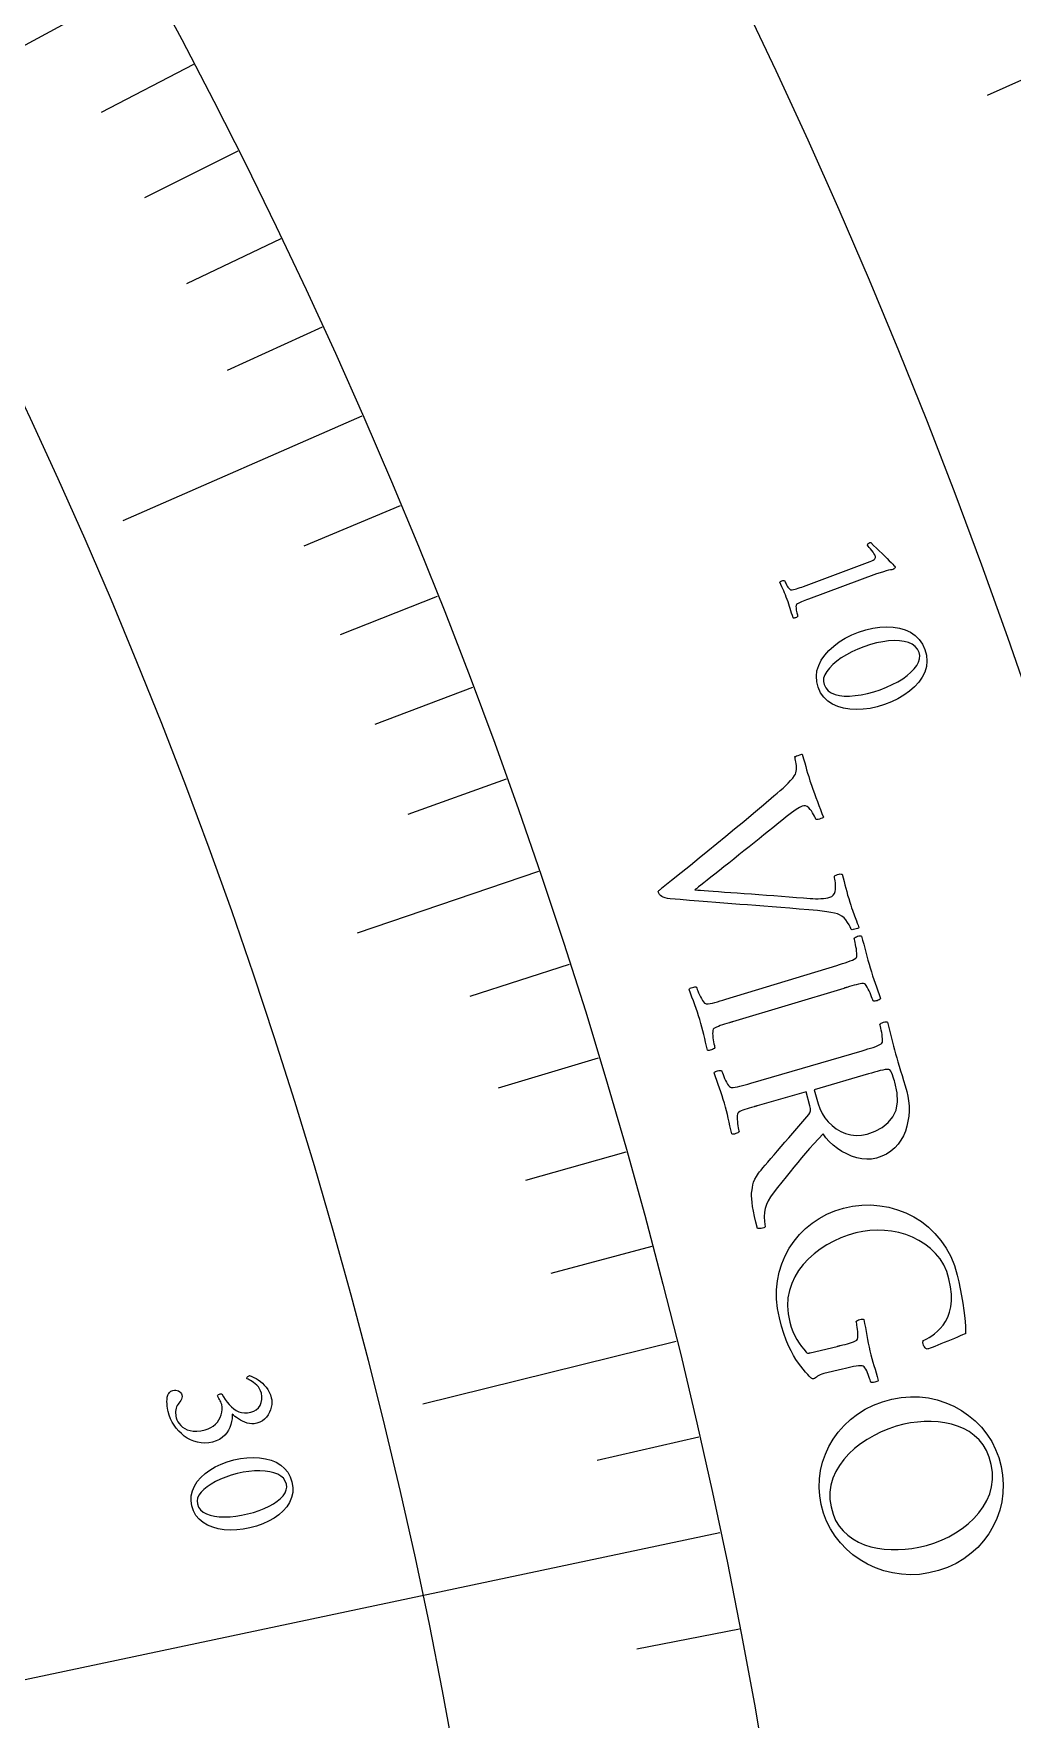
# Model space of a CAD drawing. Header units: millimetres. Extents: x -50 to 50, y -50 to 64.
# Drawn here: x 34.16 to 40.91, y 6.93 to 18.56 of the extents above; entities that cross this region are included whole.
import ezdxf

# ---------------------------------------------------------------- set-up
doc = ezdxf.new("R2010")
doc.units = ezdxf.units.MM
for name, color, linetype in [('ENGRAVE', 7, 'Continuous'), ('ENGRAVE_FINE', 8, 'Continuous'), ('TEXT', 5, 'Continuous')]:
    doc.layers.add(name, color=color, linetype=linetype)

msp = doc.modelspace()

# ---------------------------------------------------------------- linework, layer by layer
at = {"layer": 'ENGRAVE'}
for points in [[(34.9457, 18.9437), (33.7852, 18.3146)], [(36.4214, 15.923), (34.7722, 15.202)], [(37.6394, 12.7804), (36.3895, 12.356)], [(38.5889, 9.5373), (36.8415, 9.1055)], [(38.8914, 8.217), (33.021, 6.9767)]]:
    msp.add_lwpolyline(points, dxfattribs=at)
for radius in [49, 49, 47.6875, 45.25, 45.25, 43.325, 39.75, 39.75, 37.65]:
    msp.add_circle((0, 0), radius, dxfattribs=at)
at = {"layer": 'ENGRAVE_FINE'}
for points in [[(41.3379, 18.4048), (40.735, 18.1364)], [(35.2609, 18.3503), (34.6222, 18.0179)], [(35.5662, 17.7514), (34.9219, 17.4298)], [(35.8614, 17.1471), (35.2118, 16.8365)], [(36.1465, 16.5376), (35.4918, 16.238)], [(36.686, 15.3036), (36.0215, 15.0264)], [(36.9402, 14.6794), (36.2711, 14.4135)], [(37.1839, 14.0507), (36.5103, 13.7962)], [(37.4169, 13.4177), (36.7392, 13.1747)], [(37.8511, 12.1391), (37.1655, 11.9193)], [(38.0519, 11.494), (37.3627, 11.2858)], [(38.2419, 10.8452), (37.5492, 10.6488)], [(38.4209, 10.1929), (37.725, 10.0083)], [(38.7457, 8.8786), (38.0439, 8.7178)], [(39.0259, 7.5526), (38.319, 7.4158)]]:
    msp.add_lwpolyline(points, dxfattribs=at)
at = {"layer": 'TEXT'}
for points in [[(39.4685, 14.7491), (39.9281, 14.9209), (39.9392, 14.9254), (39.9482, 14.9299), (39.9551, 14.9344), (39.9598, 14.9388), (39.9627, 14.9434), (39.9641, 14.9486), (39.964, 14.9543), (39.9623, 14.9605), (39.959, 14.9676), (39.954, 14.9761), (39.9472, 14.9859), (39.9386, 14.9971), (39.9297, 15.0083), (39.9217, 15.0179), (39.9147, 15.0261), (39.9086, 15.0328), (39.9112, 15.039), (39.9146, 15.0441), (39.9191, 15.048), (39.9244, 15.0508), (39.9245, 15.0508), (39.9247, 15.0509), (39.9251, 15.051), (39.9256, 15.0512), (39.9277, 15.0519), (39.9296, 15.0521), (39.9311, 15.0518), (39.9323, 15.0511), (39.9516, 15.0316), (39.9708, 15.0124), (39.9901, 14.9935), (40.0094, 14.9747), (40.0278, 14.9569), (40.0445, 14.9406), (40.0596, 14.9258), (40.073, 14.9126), (40.084, 14.9016), (40.0919, 14.8936), (40.0968, 14.8886), (40.0986, 14.8865), (40.0994, 14.8842), (40.1, 14.8813), (40.0995, 14.8785), (40.098, 14.8759), (40.0955, 14.8733), (40.0926, 14.871), (40.0899, 14.8689), (40.0874, 14.8671), (40.0852, 14.8655), (40.0833, 14.8651), (40.0776, 14.864), (40.0681, 14.8622), (40.0549, 14.8596), (40.0384, 14.8558), (40.0191, 14.8503), (39.997, 14.8432), (39.9722, 14.8343), (39.5018, 14.6597), (39.4893, 14.655), (39.4772, 14.6504), (39.4655, 14.6459), (39.4543, 14.6414), (39.444, 14.637), (39.4348, 14.6324), (39.4269, 14.6277), (39.4202, 14.6228), (39.418, 14.6198), (39.4167, 14.6152), (39.416, 14.6092), (39.4161, 14.6015), (39.4168, 14.5931), (39.4179, 14.5846), (39.4195, 14.576), (39.4215, 14.5673), (39.4236, 14.5592), (39.4255, 14.5524), (39.4271, 14.547), (39.4285, 14.5429), (39.4263, 14.5403), (39.4231, 14.5377), (39.4189, 14.5352), (39.4137, 14.5328), (39.4083, 14.5308), (39.4036, 14.5299), (39.3994, 14.5299), (39.3959, 14.5308), (39.3908, 14.5483), (39.3858, 14.5649), (39.381, 14.5809), (39.3764, 14.596), (39.3717, 14.6111), (39.3666, 14.6266), (39.361, 14.6427), (39.3549, 14.6592), (39.3489, 14.675), (39.343, 14.69), (39.337, 14.7042), (39.3312, 14.7176), (39.3251, 14.7311), (39.3186, 14.7455), (39.3116, 14.7609), (39.3041, 14.7773), (39.3061, 14.7804), (39.3093, 14.7831), (39.3135, 14.7855), (39.3189, 14.7875), (39.3244, 14.7891), (39.3292, 14.7899), (39.3333, 14.7901), (39.3367, 14.7896), (39.3383, 14.7855), (39.3406, 14.7803), (39.3436, 14.774), (39.3473, 14.7665), (39.3515, 14.7586), (39.3559, 14.7511), (39.3606, 14.7439), (39.3656, 14.7371), (39.3705, 14.7313), (39.3749, 14.7274), (39.3788, 14.7252), (39.3822, 14.7248), (39.3905, 14.7255), (39.3996, 14.727), (39.4096, 14.7293), (39.4204, 14.7325), (39.4319, 14.7362), (39.4437, 14.7402), (39.4559, 14.7445), (39.4685, 14.7491)], [(40.3052, 14.3138), (40.316, 14.2734), (40.3194, 14.2339), (40.3152, 14.1954), (40.3037, 14.1579), (40.2857, 14.1219), (40.2623, 14.0879), (40.2335, 14.0558), (40.1993, 14.0257), (40.1608, 13.9981), (40.119, 13.9734), (40.0741, 13.9516), (40.0258, 13.9328), (39.9763, 13.9176), (39.9275, 13.9068), (39.8794, 13.9004), (39.8321, 13.8982), (39.7865, 13.9006), (39.7439, 13.9076), (39.7043, 13.9194), (39.6676, 13.9358), (39.635, 13.9571), (39.6078, 13.9837), (39.5858, 14.0154), (39.5691, 14.0524), (39.5591, 14.0906), (39.5563, 14.1285), (39.5608, 14.166), (39.5726, 14.2032), (39.5906, 14.2394), (39.6139, 14.2738), (39.6424, 14.3064), (39.6761, 14.3373), (39.7142, 14.3658), (39.7555, 14.3912), (39.8001, 14.4137), (39.8481, 14.4332), (39.8974, 14.449), (39.9461, 14.4604), (39.9941, 14.4674), (40.0415, 14.47), (40.0871, 14.4679), (40.1298, 14.4609), (40.1695, 14.4489), (40.2063, 14.432), (40.239, 14.4101), (40.2664, 14.3831), (40.2885, 14.351), (40.3052, 14.3138)], [(40.2652, 14.2929), (40.2541, 14.3154), (40.2382, 14.3342), (40.2173, 14.3493), (40.1916, 14.3607), (40.162, 14.3686), (40.1293, 14.3732), (40.0936, 14.3744), (40.0549, 14.3723), (40.0141, 14.367), (39.9721, 14.3585), (39.9289, 14.347), (39.8845, 14.3324), (39.8414, 14.3156), (39.801, 14.2971), (39.7633, 14.2769), (39.7282, 14.2551), (39.6966, 14.2323), (39.6693, 14.2091), (39.6463, 14.1856), (39.6277, 14.1618), (39.6142, 14.1382), (39.6067, 14.1154), (39.6051, 14.0933), (39.6096, 14.072), (39.6211, 14.0485), (39.6376, 14.0291), (39.659, 14.014), (39.6854, 14.003), (39.7157, 13.9959), (39.7491, 13.9922), (39.7856, 13.9919), (39.8251, 13.9951), (39.8666, 14.0013), (39.909, 14.0102), (39.9522, 14.0218), (39.9963, 14.0361), (40.0399, 14.0526), (40.0804, 14.0707), (40.1178, 14.0903), (40.1522, 14.1113), (40.1829, 14.1334), (40.2092, 14.156), (40.2313, 14.179), (40.2491, 14.2026), (40.2618, 14.2261), (40.2687, 14.249), (40.2699, 14.2713), (40.2652, 14.2929)], [(39.5225, 13.3778), (39.5326, 13.3484), (39.5429, 13.3195), (39.5534, 13.2913), (39.564, 13.2635), (39.5746, 13.2362), (39.585, 13.2091), (39.5952, 13.1821), (39.6052, 13.1553), (39.6012, 13.1523), (39.5954, 13.1492), (39.5876, 13.1462), (39.5779, 13.1432), (39.5684, 13.1408), (39.561, 13.1399), (39.5559, 13.1403), (39.553, 13.1421), (39.551, 13.1469), (39.5477, 13.154), (39.5431, 13.1634), (39.537, 13.175), (39.5298, 13.1873), (39.5219, 13.1991), (39.5131, 13.2101), (39.5035, 13.2206), (39.4932, 13.2288), (39.4822, 13.2335), (39.4705, 13.2347), (39.4582, 13.2322), (39.4404, 13.2239), (39.4164, 13.2089), (39.386, 13.1871), (39.3492, 13.1586), (39.3302, 13.1433), (39.3083, 13.1257), (39.2836, 13.1057), (39.2559, 13.0834), (39.2261, 13.0593), (39.1947, 13.0341), (39.1618, 13.0077), (39.1274, 12.9803), (39.0922, 12.9522), (39.057, 12.9241), (39.0219, 12.8959), (38.9868, 12.8676), (38.9523, 12.8399), (38.9193, 12.8134), (38.8875, 12.7881), (38.8572, 12.7641), (38.8288, 12.7418), (38.8032, 12.7216), (38.7802, 12.7036), (38.76, 12.6878), (38.7433, 12.6747), (38.7309, 12.6649), (38.7228, 12.6585), (38.7191, 12.6553), (38.7263, 12.6545), (38.7392, 12.6533), (38.758, 12.6517), (38.7825, 12.6498), (38.8118, 12.6476), (38.8448, 12.6451), (38.8816, 12.6425), (38.922, 12.6397), (38.9655, 12.6367), (39.0111, 12.6334), (39.0589, 12.63), (39.109, 12.6263), (39.1603, 12.6225), (39.212, 12.6186), (39.2641, 12.6147), (39.3166, 12.6108), (39.3685, 12.6068), (39.4188, 12.603), (39.4676, 12.5992), (39.5149, 12.5956), (39.5327, 12.5943), (39.5507, 12.5937), (39.5691, 12.5937), (39.5878, 12.5942), (39.6058, 12.5955), (39.6221, 12.5974), (39.6366, 12.6001), (39.6493, 12.6035), (39.6625, 12.6095), (39.6729, 12.618), (39.6805, 12.629), (39.6852, 12.6427), (39.6879, 12.6576), (39.6892, 12.6727), (39.6893, 12.6879), (39.6881, 12.7032), (39.6862, 12.7173), (39.6843, 12.729), (39.6825, 12.7382), (39.6807, 12.745), (39.6826, 12.7492), (39.6869, 12.7532), (39.6937, 12.7569), (39.703, 12.7604), (39.7128, 12.763), (39.7211, 12.7642), (39.7281, 12.7639), (39.7337, 12.762), (39.7407, 12.7369), (39.7473, 12.7124), (39.7536, 12.6885), (39.7596, 12.6653), (39.7656, 12.6422), (39.7722, 12.6184), (39.7794, 12.5941), (39.7871, 12.5692), (39.7936, 12.5488), (39.7995, 12.5307), (39.8048, 12.5148), (39.8095, 12.5012), (39.8139, 12.4888), (39.8185, 12.4765), (39.8231, 12.4644), (39.8278, 12.4525), (39.8327, 12.4399), (39.8381, 12.4259), (39.8439, 12.4105), (39.8501, 12.3937), (39.846, 12.3908), (39.8398, 12.388), (39.8316, 12.3853), (39.8214, 12.3827), (39.8114, 12.3808), (39.8041, 12.3799), (39.7995, 12.3802), (39.7976, 12.3815), (39.7947, 12.3887), (39.7896, 12.3993), (39.7821, 12.413), (39.7724, 12.4301), (39.7607, 12.4474), (39.7474, 12.4619), (39.7323, 12.4738), (39.7156, 12.483), (39.7013, 12.4884), (39.6818, 12.4936), (39.6573, 12.4987), (39.6277, 12.5035), (39.5959, 12.5078), (39.565, 12.5115), (39.5349, 12.5146), (39.5056, 12.517), (39.4378, 12.5225), (39.3729, 12.5276), (39.3108, 12.5325), (39.2515, 12.537), (39.1942, 12.5414), (39.1379, 12.5458), (39.0825, 12.5502), (39.0282, 12.5547), (38.9738, 12.5591), (38.9185, 12.5635), (38.8621, 12.5679), (38.8046, 12.5724), (38.7451, 12.577), (38.6825, 12.582), (38.6166, 12.5874), (38.5476, 12.5932), (38.5292, 12.5954), (38.5134, 12.5988), (38.5003, 12.6035), (38.4898, 12.6094), (38.4814, 12.6162), (38.4745, 12.6236), (38.4692, 12.6317), (38.4655, 12.6404), (38.4653, 12.6433), (38.4668, 12.6464), (38.4698, 12.6497), (38.4743, 12.6534), (38.4793, 12.657), (38.4834, 12.6604), (38.4867, 12.6635), (38.4893, 12.6663), (38.5576, 12.7214), (38.6236, 12.7746), (38.6872, 12.8261), (38.7485, 12.8758), (38.8089, 12.9249), (38.8697, 12.9744), (38.9309, 13.0245), (38.9926, 13.075), (39.056, 13.1274), (39.1224, 13.1828), (39.1918, 13.2412), (39.2642, 13.3027), (39.2865, 13.3215), (39.3074, 13.3398), (39.327, 13.3574), (39.3453, 13.3745), (39.3623, 13.3915), (39.3782, 13.4087), (39.3931, 13.4262), (39.4068, 13.444), (39.4118, 13.4519), (39.4155, 13.4614), (39.4179, 13.4726), (39.419, 13.4854), (39.4191, 13.4988), (39.4185, 13.5119), (39.4174, 13.5246), (39.4155, 13.537), (39.4134, 13.5483), (39.4113, 13.558), (39.4093, 13.5661), (39.4074, 13.5725), (39.4086, 13.5738), (39.413, 13.576), (39.4205, 13.579), (39.4312, 13.5828), (39.4421, 13.5864), (39.4502, 13.5888), (39.4556, 13.59), (39.4582, 13.59), (39.4676, 13.5594), (39.476, 13.5315), (39.4833, 13.5063), (39.4896, 13.4836), (39.496, 13.461), (39.5036, 13.4358), (39.5124, 13.4081), (39.5225, 13.3778)], [(39.9274, 12.116), (39.9358, 12.089), (39.9444, 12.0625), (39.9532, 12.0364), (39.9622, 12.0108), (39.9713, 11.985), (39.9806, 11.9587), (39.9898, 11.9317), (39.9991, 11.9041), (39.9957, 11.8996), (39.9906, 11.8957), (39.9838, 11.8925), (39.9753, 11.8899), (39.9666, 11.8881), (39.959, 11.8873), (39.9527, 11.8876), (39.9476, 11.8888), (39.9454, 11.8955), (39.9421, 11.9045), (39.9379, 11.9158), (39.9325, 11.9292), (39.9265, 11.9436), (39.9204, 11.9573), (39.914, 11.9705), (39.9074, 11.983), (39.9008, 11.9938), (39.8943, 12.0016), (39.888, 12.0063), (39.8818, 12.0081), (39.8712, 12.0076), (39.8594, 12.0061), (39.8463, 12.0037), (39.8321, 12.0002), (39.8169, 11.9961), (39.8011, 11.9916), (39.7846, 11.9869), (39.7675, 11.9818), (39.7647, 11.9809), (39.762, 11.9801), (39.7592, 11.9793), (39.7564, 11.9785), (39.7537, 11.9776), (39.7509, 11.9768), (39.7482, 11.976), (39.7454, 11.9751), (38.9791, 11.7442), (38.9763, 11.7434), (38.9736, 11.7426), (38.9708, 11.7417), (38.968, 11.7409), (38.9653, 11.7401), (38.9625, 11.7393), (38.9598, 11.7384), (38.957, 11.7376), (38.94, 11.7324), (38.9238, 11.7273), (38.9084, 11.7224), (38.8939, 11.7176), (38.8805, 11.7127), (38.8685, 11.7077), (38.858, 11.7025), (38.849, 11.6971), (38.8454, 11.6925), (38.843, 11.6853), (38.8416, 11.6754), (38.8412, 11.6629), (38.8417, 11.6489), (38.8429, 11.6346), (38.8448, 11.62), (38.8475, 11.6051), (38.8503, 11.5913), (38.8528, 11.5798), (38.8549, 11.5708), (38.8567, 11.5641), (38.8531, 11.5604), (38.8479, 11.5568), (38.8411, 11.5533), (38.8328, 11.5501), (38.8243, 11.5476), (38.8169, 11.5466), (38.8105, 11.547), (38.8052, 11.5488), (38.7989, 11.5764), (38.7927, 11.6034), (38.7864, 11.6298), (38.7803, 11.6555), (38.7739, 11.6811), (38.767, 11.7069), (38.7597, 11.733), (38.7519, 11.7593), (38.744, 11.7848), (38.7356, 11.8105), (38.7268, 11.8363), (38.7176, 11.8622), (38.708, 11.8882), (38.6982, 11.9145), (38.6883, 11.9409), (38.6781, 11.9675), (38.6815, 11.9719), (38.6866, 11.9758), (38.6934, 11.9791), (38.7018, 11.9818), (38.7105, 11.9837), (38.718, 11.9846), (38.7243, 11.9845), (38.7295, 11.9834), (38.7317, 11.9768), (38.7349, 11.9681), (38.7392, 11.9572), (38.7446, 11.9442), (38.7507, 11.9303), (38.7572, 11.9169), (38.7643, 11.9041), (38.7717, 11.8917), (38.7791, 11.8812), (38.7858, 11.8738), (38.7917, 11.8696), (38.7969, 11.8685), (38.8097, 11.8689), (38.8239, 11.8706), (38.8394, 11.8735), (38.8563, 11.8777), (38.8742, 11.8828), (38.8928, 11.8881), (38.912, 11.8938), (38.9319, 11.8998), (39.6973, 12.1338), (39.7172, 12.1399), (39.7364, 12.146), (39.7551, 12.152), (39.7732, 12.158), (39.7899, 12.1641), (39.8047, 12.1704), (39.8175, 12.1771), (39.8284, 12.1841), (39.8328, 12.1882), (39.8355, 12.1952), (39.8366, 12.2052), (39.836, 12.2182), (39.8344, 12.2327), (39.8323, 12.2475), (39.8297, 12.2625), (39.8267, 12.2778), (39.8237, 12.2919), (39.821, 12.3037), (39.8187, 12.3129), (39.8168, 12.3198), (39.8204, 12.3236), (39.8255, 12.3273), (39.8322, 12.3309), (39.8404, 12.3343), (39.8489, 12.3368), (39.8564, 12.3379), (39.8628, 12.3375), (39.8681, 12.3357), (39.8758, 12.3074), (39.8833, 12.2793), (39.8905, 12.2514), (39.8976, 12.2237), (39.9046, 12.1963), (39.912, 12.1692), (39.9196, 12.1424), (39.9274, 12.116)], [(40.1805, 11.2626), (40.188, 11.2309), (40.193, 11.1979), (40.1957, 11.1638), (40.1959, 11.1285), (40.1935, 11.093), (40.1884, 11.0581), (40.1807, 11.024), (40.1702, 10.9905), (40.1568, 10.9583), (40.1401, 10.9283), (40.1203, 10.9003), (40.0974, 10.8744), (40.071, 10.8513), (40.041, 10.8319), (40.0075, 10.816), (39.9704, 10.8037), (39.9375, 10.7973), (39.904, 10.7955), (39.8696, 10.7985), (39.8345, 10.8061), (39.7995, 10.8176), (39.7657, 10.8321), (39.7331, 10.8497), (39.7016, 10.8703), (39.6722, 10.8931), (39.6459, 10.9174), (39.6226, 10.9431), (39.6024, 10.9702), (39.5701, 10.9355), (39.5392, 10.9017), (39.5098, 10.8689), (39.4819, 10.837), (39.4548, 10.8054), (39.4279, 10.7734), (39.4012, 10.741), (39.3748, 10.7082), (39.3478, 10.6743), (39.3193, 10.6386), (39.2895, 10.6011), (39.2583, 10.5618), (39.2393, 10.5354), (39.2237, 10.5092), (39.2116, 10.4831), (39.2029, 10.457), (39.1977, 10.4296), (39.196, 10.3992), (39.1977, 10.366), (39.2029, 10.3299), (39.1991, 10.3257), (39.1934, 10.3224), (39.1857, 10.3202), (39.176, 10.3188), (39.1664, 10.3181), (39.1589, 10.3178), (39.1536, 10.3177), (39.1504, 10.318), (39.1394, 10.3613), (39.1302, 10.401), (39.1228, 10.4371), (39.1171, 10.4696), (39.1131, 10.4984), (39.1104, 10.5232), (39.1092, 10.5441), (39.1094, 10.5611), (39.1109, 10.5724), (39.1129, 10.5857), (39.1155, 10.6012), (39.1186, 10.6188), (39.1236, 10.6378), (39.1317, 10.6574), (39.1431, 10.6777), (39.1576, 10.6986), (39.1649, 10.7078), (39.1751, 10.7202), (39.1881, 10.7359), (39.2039, 10.7548), (39.2221, 10.7764), (39.2422, 10.8), (39.2643, 10.8257), (39.2882, 10.8534), (39.3136, 10.8826), (39.3397, 10.9129), (39.3667, 10.9442), (39.3945, 10.9764), (39.4226, 11.009), (39.4505, 11.041), (39.4781, 11.0725), (39.5055, 11.1034), (39.5126, 11.1152), (39.5161, 11.1295), (39.5159, 11.1462), (39.5119, 11.1654), (39.4851, 11.26), (39.1491, 11.1642), (39.1464, 11.1634), (39.1436, 11.1626), (39.1408, 11.1619), (39.1381, 11.1611), (39.1353, 11.1603), (39.1325, 11.1595), (39.1298, 11.1587), (39.127, 11.1579), (39.1099, 11.153), (39.0936, 11.1481), (39.0782, 11.1434), (39.0636, 11.1388), (39.0501, 11.1342), (39.0381, 11.1293), (39.0275, 11.1243), (39.0183, 11.119), (39.0147, 11.1145), (39.0122, 11.1073), (39.0106, 11.0975), (39.0101, 11.0849), (39.0104, 11.0709), (39.0114, 11.0566), (39.0131, 11.042), (39.0155, 11.0271), (39.0181, 11.0132), (39.0204, 11.0017), (39.0224, 10.9926), (39.0241, 10.986), (39.0204, 10.9823), (39.0152, 10.9787), (39.0084, 10.9754), (39, 10.9723), (38.9915, 10.9699), (38.984, 10.969), (38.9776, 10.9695), (38.9724, 10.9714), (38.9665, 10.9991), (38.9607, 11.0261), (38.9548, 11.0526), (38.949, 11.0785), (38.943, 11.1042), (38.9366, 11.1301), (38.9297, 11.1562), (38.9223, 11.1826), (38.9147, 11.2083), (38.9067, 11.2341), (38.8983, 11.26), (38.8894, 11.286), (38.8802, 11.3122), (38.8709, 11.3386), (38.8613, 11.3652), (38.8515, 11.3919), (38.855, 11.3963), (38.8601, 11.4001), (38.8669, 11.4033), (38.8754, 11.4059), (38.8842, 11.4076), (38.8917, 11.4084), (38.898, 11.4082), (38.9031, 11.407), (38.9052, 11.4004), (38.9083, 11.3917), (38.9125, 11.3807), (38.9176, 11.3676), (38.9235, 11.3536), (38.9299, 11.3402), (38.9367, 11.3272), (38.944, 11.3148), (38.9512, 11.3042), (38.9578, 11.2967), (38.9636, 11.2924), (38.9688, 11.2912), (38.9817, 11.2914), (38.9959, 11.2928), (39.0114, 11.2955), (39.0284, 11.2995), (39.0464, 11.3043), (39.065, 11.3094), (39.0843, 11.3148), (39.1042, 11.3205), (39.8725, 11.5449), (39.8925, 11.5508), (39.9118, 11.5566), (39.9306, 11.5623), (39.9487, 11.568), (39.9656, 11.5739), (39.9805, 11.58), (39.9934, 11.5865), (40.0044, 11.5933), (40.0088, 11.5973), (40.0117, 11.6043), (40.0129, 11.6143), (40.0125, 11.6272), (40.0111, 11.6417), (40.0093, 11.6564), (40.007, 11.6712), (40.0044, 11.6861), (40.0016, 11.6999), (39.9992, 11.7113), (39.9971, 11.7205), (39.9953, 11.7273), (39.9989, 11.7311), (40.0041, 11.7347), (40.0109, 11.7382), (40.0191, 11.7414), (40.0277, 11.7439), (40.0351, 11.7448), (40.0415, 11.7443), (40.0469, 11.7424), (40.0541, 11.7141), (40.0611, 11.686), (40.0679, 11.6583), (40.0744, 11.6309), (40.0809, 11.6038), (40.0878, 11.5769), (40.0949, 11.5502), (40.1023, 11.5237), (40.1105, 11.4959), (40.1191, 11.4671), (40.1282, 11.4373), (40.1379, 11.4064), (40.148, 11.3739), (40.1584, 11.3391), (40.1693, 11.302), (40.1805, 11.2626)], [(39.9071, 10.9699), (39.9626, 10.9895), (40.0105, 11.0157), (40.0508, 11.0487), (40.0835, 11.0883), (40.1062, 11.1355), (40.1163, 11.191), (40.1137, 11.2549), (40.0985, 11.3271), (40.0957, 11.3366), (40.092, 11.3484), (40.0874, 11.3623), (40.082, 11.3783), (40.0759, 11.3935), (40.0695, 11.4046), (40.0628, 11.4116), (40.0557, 11.4146), (40.045, 11.4152), (40.0317, 11.4141), (40.0157, 11.4114), (39.997, 11.407), (39.977, 11.4018), (39.9569, 11.3963), (39.9367, 11.3908), (39.9164, 11.3851), (39.5404, 11.2758), (39.5679, 11.1792), (39.5797, 11.1448), (39.5954, 11.1124), (39.6148, 11.0819), (39.6381, 11.0533), (39.6644, 11.0276), (39.6932, 11.0057), (39.7243, 10.9875), (39.7579, 10.9731), (39.7934, 10.9635), (39.83, 10.9598), (39.868, 10.9619), (39.9071, 10.9699)], [(39.6993, 9.5047), (39.7021, 9.5054), (39.7049, 9.506), (39.7077, 9.5067), (39.7105, 9.5074), (39.7133, 9.5081), (39.7161, 9.5087), (39.7189, 9.5094), (39.7217, 9.5101), (39.739, 9.5143), (39.7554, 9.5184), (39.7711, 9.5224), (39.7858, 9.5264), (39.7995, 9.5305), (39.8117, 9.5348), (39.8225, 9.5395), (39.8319, 9.5444), (39.8366, 9.5482), (39.8399, 9.555), (39.842, 9.5648), (39.8426, 9.5776), (39.8424, 9.5921), (39.8416, 9.6066), (39.8403, 9.6213), (39.8384, 9.636), (39.8364, 9.6497), (39.8346, 9.6611), (39.8329, 9.6702), (39.8315, 9.677), (39.8353, 9.6806), (39.8406, 9.6839), (39.8475, 9.687), (39.856, 9.6899), (39.8646, 9.6919), (39.8721, 9.6925), (39.8785, 9.6918), (39.8837, 9.6896), (39.8894, 9.6615), (39.8948, 9.6338), (39.8997, 9.6065), (39.9043, 9.5796), (39.909, 9.5529), (39.9141, 9.5264), (39.9197, 9.5), (39.9257, 9.4737), (39.9323, 9.4469), (39.9391, 9.4211), (39.9462, 9.3962), (39.9535, 9.3723), (39.961, 9.3482), (39.9685, 9.323), (39.976, 9.2968), (39.9835, 9.2694), (39.9798, 9.2651), (39.9744, 9.2616), (39.9674, 9.2588), (39.9588, 9.2567), (39.95, 9.2555), (39.9424, 9.2551), (39.9361, 9.2557), (39.9311, 9.2572), (39.9294, 9.2639), (39.9268, 9.2725), (39.9234, 9.2832), (39.9191, 9.296), (39.9143, 9.3094), (39.9091, 9.3223), (39.9035, 9.3346), (39.8975, 9.3463), (39.8914, 9.3563), (39.8853, 9.3637), (39.8793, 9.3683), (39.8732, 9.3702), (39.8604, 9.3707), (39.8461, 9.37), (39.8304, 9.3681), (39.8133, 9.365), (39.7951, 9.3612), (39.7762, 9.3571), (39.7567, 9.3526), (39.7365, 9.3479), (39.6076, 9.3176), (39.5937, 9.3137), (39.5819, 9.3091), (39.5724, 9.3038), (39.5649, 9.2978), (39.5584, 9.292), (39.5516, 9.2873), (39.5445, 9.2838), (39.5372, 9.2815), (39.5335, 9.281), (39.5299, 9.2812), (39.5263, 9.2822), (39.5228, 9.284), (39.5186, 9.2871), (39.5129, 9.2924), (39.5058, 9.2998), (39.4971, 9.3093), (39.482, 9.3271), (39.4662, 9.3463), (39.4498, 9.3669), (39.4329, 9.389), (39.4157, 9.4136), (39.3986, 9.4415), (39.3817, 9.4729), (39.3649, 9.5078), (39.3484, 9.5473), (39.3325, 9.5927), (39.317, 9.6439), (39.3019, 9.701), (39.2888, 9.7668), (39.2821, 9.8313), (39.282, 9.8946), (39.2884, 9.9566), (39.3008, 10.0166), (39.3184, 10.0741), (39.3414, 10.1289), (39.3696, 10.1812), (39.4027, 10.2302), (39.4398, 10.2755), (39.4812, 10.3169), (39.5268, 10.3546), (39.576, 10.388), (39.6284, 10.4163), (39.684, 10.4397), (39.7427, 10.4581), (39.8065, 10.4718), (39.8699, 10.4793), (39.9327, 10.4805), (39.9952, 10.4753), (40.0564, 10.4643), (40.1157, 10.4478), (40.173, 10.4257), (40.2284, 10.3982), (40.281, 10.3653), (40.3297, 10.3271), (40.3746, 10.2838), (40.4158, 10.2352), (40.4522, 10.1818), (40.4831, 10.124), (40.5084, 10.062), (40.5281, 9.9956), (40.539, 9.9492), (40.5492, 9.9015), (40.5586, 9.8526), (40.5674, 9.8023), (40.5748, 9.7509), (40.5804, 9.6988), (40.5841, 9.6458), (40.586, 9.5921), (40.5837, 9.5911), (40.5768, 9.5882), (40.5654, 9.5832), (40.5493, 9.5764), (40.5301, 9.5683), (40.5094, 9.5597), (40.487, 9.5505), (40.463, 9.5409), (40.4388, 9.5313), (40.4157, 9.522), (40.3938, 9.5131), (40.373, 9.5047), (40.3548, 9.4973), (40.3407, 9.4918), (40.3308, 9.4882), (40.325, 9.4864), (40.3213, 9.4855), (40.3171, 9.4865), (40.3125, 9.4894), (40.3074, 9.4942), (40.3025, 9.5002), (40.2985, 9.5067), (40.2954, 9.5135), (40.2932, 9.5209), (40.292, 9.5274), (40.2917, 9.5335), (40.2922, 9.5394), (40.2934, 9.5449), (40.3045, 9.5502), (40.3181, 9.5575), (40.3341, 9.5668), (40.3527, 9.578), (40.3723, 9.5917), (40.3918, 9.6083), (40.4111, 9.628), (40.4301, 9.6506), (40.4476, 9.6765), (40.4624, 9.7063), (40.4744, 9.7397), (40.4836, 9.777), (40.4887, 9.8185), (40.4883, 9.8647), (40.4823, 9.9157), (40.4708, 9.9713), (40.4555, 10.0208), (40.4351, 10.0664), (40.4096, 10.1082), (40.3788, 10.1461), (40.3439, 10.1801), (40.3058, 10.2101), (40.2644, 10.2361), (40.2198, 10.258), (40.1731, 10.2758), (40.1251, 10.2896), (40.0759, 10.2992), (40.0256, 10.3047), (39.9751, 10.3061), (39.9255, 10.3036), (39.8768, 10.2973), (39.829, 10.287), (39.7767, 10.2715), (39.7258, 10.2526), (39.6764, 10.2302), (39.6283, 10.2043), (39.5826, 10.1752), (39.5402, 10.1431), (39.5013, 10.1078), (39.4657, 10.0696), (39.4343, 10.0285), (39.408, 9.9849), (39.3868, 9.9387), (39.3706, 9.8898), (39.3605, 9.8386), (39.3575, 9.7851), (39.3615, 9.7294), (39.3725, 9.6713), (39.3821, 9.6374), (39.3936, 9.6061), (39.4071, 9.5774), (39.4225, 9.5511), (39.4388, 9.5271), (39.4547, 9.5047), (39.4704, 9.4842), (39.4857, 9.4653), (39.4887, 9.4617), (39.4918, 9.4592), (39.4951, 9.4578), (39.4984, 9.4576), (39.5019, 9.458), (39.5058, 9.4586), (39.51, 9.4594), (39.5145, 9.4605)], [(35.7969, 9.1503), (35.7996, 9.1358), (35.8004, 9.1202), (35.7994, 9.1033), (35.7966, 9.0853), (35.7918, 9.067), (35.7849, 9.0494), (35.7758, 9.0325), (35.7645, 9.0164), (35.751, 9.0019), (35.7351, 8.99), (35.7168, 8.9807), (35.6961, 8.9739), (35.6792, 8.9708), (35.6624, 8.97), (35.6458, 8.9715), (35.6293, 8.9753), (35.6133, 8.9808), (35.5981, 8.9873), (35.5835, 8.995), (35.5698, 9.0037), (35.557, 9.0127), (35.5455, 9.0214), (35.5352, 9.0297), (35.5262, 9.0377), (35.527, 9.0212), (35.5258, 9.0036), (35.5227, 8.985), (35.5177, 8.9653), (35.5106, 8.9455), (35.5012, 8.9265), (35.4894, 8.9083), (35.4753, 8.8909), (35.4587, 8.8753), (35.4393, 8.8622), (35.4172, 8.8518), (35.3922, 8.8439), (35.3651, 8.8387), (35.3386, 8.8368), (35.3126, 8.8381), (35.2872, 8.8426), (35.2627, 8.85), (35.2393, 8.8596), (35.2171, 8.8716), (35.196, 8.8859), (35.1763, 8.9021), (35.1582, 8.9199), (35.1415, 8.9393), (35.1265, 8.9604), (35.1131, 8.9826), (35.1018, 9.0056), (35.0924, 9.0294), (35.0849, 9.054), (35.0825, 9.0651), (35.0804, 9.0776), (35.0788, 9.0917), (35.0776, 9.1072), (35.0771, 9.1232), (35.0777, 9.1387), (35.0794, 9.1537), (35.0821, 9.1681), (35.0837, 9.1711), (35.0862, 9.175), (35.0896, 9.1797), (35.094, 9.1852), (35.0991, 9.1906), (35.1046, 9.1949), (35.1105, 9.1982), (35.1169, 9.2004), (35.128, 9.2025), (35.1385, 9.2025), (35.1484, 9.2005), (35.1576, 9.1966), (35.1656, 9.1911), (35.172, 9.1848), (35.1768, 9.1775), (35.1799, 9.1692), (35.1815, 9.1586), (35.1807, 9.1486), (35.1775, 9.1393), (35.1719, 9.1305), (35.1653, 9.1221), (35.1592, 9.1137), (35.1536, 9.1054), (35.1484, 9.0971), (35.1434, 9.0873), (35.1398, 9.077), (35.1375, 9.0663), (35.1365, 9.0551), (35.1366, 9.0439), (35.1375, 9.0329), (35.139, 9.0222), (35.1413, 9.0117), (35.1459, 8.9978), (35.1525, 8.9843), (35.1612, 8.9712), (35.1718, 8.9586), (35.1845, 8.9471), (35.1996, 8.9374), (35.217, 8.9295), (35.2366, 8.9234), (35.2587, 8.9198), (35.2832, 8.9195), (35.3101, 8.9224), (35.3396, 8.9285), (35.3605, 8.9351), (35.3795, 8.9438), (35.3966, 8.9547), (35.4117, 8.9677), (35.4249, 8.9823), (35.436, 8.998), (35.4449, 9.0146), (35.4518, 9.0322), (35.4564, 9.0503), (35.4584, 9.0683), (35.4578, 9.0861), (35.4545, 9.1037), (35.4519, 9.1125), (35.4486, 9.1211), (35.4446, 9.1296), (35.4399, 9.138), (35.4352, 9.1459), (35.4311, 9.1529), (35.4277, 9.1589), (35.425, 9.164), (35.4288, 9.1681), (35.4333, 9.1714), (35.4384, 9.1741), (35.4441, 9.176), (35.4477, 9.1768), (35.4508, 9.1771), (35.4534, 9.1771), (35.4556, 9.1766), (35.4666, 9.1569), (35.4787, 9.138), (35.4918, 9.12), (35.506, 9.1029), (35.5213, 9.0873), (35.5375, 9.0739), (35.5547, 9.0627), (35.5728, 9.0537), (35.592, 9.0475), (35.6122, 9.0448), (35.6335, 9.0455), (35.656, 9.0496), (35.6759, 9.0566), (35.6932, 9.067), (35.7077, 9.0806), (35.7195, 9.0975), (35.7279, 9.1166), (35.7322, 9.137), (35.7323, 9.1585), (35.7284, 9.1811), (35.7232, 9.1975), (35.7162, 9.2122), (35.7075, 9.2253), (35.6972, 9.2368), (35.686, 9.2468), (35.6751, 9.2554), (35.6644, 9.2627), (35.6539, 9.2686), (35.6444, 9.2735), (35.6368, 9.2776), (35.6311, 9.2809), (35.6273, 9.2835), (35.6272, 9.2858), (35.6281, 9.2884), (35.6299, 9.2912), (35.6326, 9.2943), (35.636, 9.2972), (35.6394, 9.2996), (35.643, 9.3014), (35.6468, 9.3027), (35.6616, 9.2971), (35.6764, 9.2902), (35.6914, 9.2821), (35.7065, 9.2728), (35.7213, 9.2622), (35.7353, 9.2503), (35.7487, 9.2372), (35.7614, 9.2227), (35.7729, 9.2068), (35.7827, 9.1895), (35.7907, 9.1706), (35.7969, 9.1503)], [(40.8308, 8.6766), (40.841, 8.6146), (40.8451, 8.5531), (40.843, 8.4923), (40.8349, 8.4321), (40.821, 8.3735), (40.8015, 8.3171), (40.7764, 8.2631), (40.7458, 8.2113), (40.7101, 8.1627), (40.6696, 8.1177), (40.6245, 8.0765), (40.5747, 8.0391), (40.5205, 8.0063), (40.4621, 7.979), (40.3996, 7.9572), (40.3329, 7.941), (40.2685, 7.9314), (40.2051, 7.9283), (40.1427, 7.9316), (40.0814, 7.9413), (40.0219, 7.9567), (39.9647, 7.977), (39.91, 8.0022), (39.8577, 8.0324), (39.8086, 8.0669), (39.7636, 8.1055), (39.7225, 8.1482), (39.6855, 8.1948), (39.6532, 8.2449), (39.6266, 8.298), (39.6054, 8.3539), (39.5898, 8.4129), (39.5801, 8.4723), (39.5762, 8.5313), (39.5782, 8.5901), (39.5861, 8.6486), (39.5997, 8.7059), (39.6186, 8.7611), (39.6431, 8.8141), (39.673, 8.865), (39.7079, 8.9132), (39.7475, 8.958), (39.7918, 8.9993), (39.8408, 9.0373), (39.8941, 9.0709), (39.9514, 9.0994), (40.0127, 9.1226), (40.0781, 9.1406), (40.1422, 9.1521), (40.2057, 9.1573), (40.2683, 9.156), (40.3302, 9.1483), (40.3906, 9.1347), (40.4485, 9.1159), (40.504, 9.0919), (40.5571, 9.0626), (40.607, 9.0284), (40.6529, 8.9898), (40.6948, 8.9467), (40.7328, 8.8991), (40.7658, 8.8479), (40.7932, 8.7937), (40.8149, 8.7366), (40.8308, 8.6766)], [(40.7631, 8.6903), (40.7494, 8.7404), (40.7307, 8.7854), (40.707, 8.8254), (40.6784, 8.8602), (40.6459, 8.8903), (40.6104, 8.9161), (40.5721, 8.9376), (40.5309, 8.9548), (40.4875, 8.9681), (40.4428, 8.9777), (40.3966, 8.9838), (40.349, 8.9862), (40.3009, 8.9855), (40.2535, 8.9821), (40.2067, 8.9759), (40.1605, 8.967), (40.1076, 8.9533), (40.0556, 8.936), (40.0045, 8.915), (39.9544, 8.8905), (39.9062, 8.8627), (39.8612, 8.8322), (39.8192, 8.7987), (39.7802, 8.7625), (39.7453, 8.7238), (39.7154, 8.683), (39.6905, 8.64), (39.6705, 8.5948), (39.6566, 8.5477), (39.6499, 8.499), (39.6504, 8.4485), (39.6581, 8.3963), (39.6714, 8.3475), (39.6896, 8.3036), (39.7127, 8.2646), (39.7408, 8.2306), (39.773, 8.2009), (39.8083, 8.1753), (39.8468, 8.1537), (39.8886, 8.1361), (39.9326, 8.1223), (39.9779, 8.1121), (40.0247, 8.1053), (40.0727, 8.1021), (40.1211, 8.1021), (40.1689, 8.1047), (40.216, 8.1099), (40.2624, 8.1179), (40.3156, 8.1305), (40.3677, 8.1467), (40.4189, 8.1666), (40.4691, 8.1902), (40.5172, 8.2172), (40.5623, 8.2473), (40.6042, 8.2805), (40.6431, 8.3169), (40.6779, 8.356), (40.7076, 8.3974), (40.7323, 8.441), (40.752, 8.4869), (40.7656, 8.5349), (40.772, 8.5848), (40.7711, 8.6366), (40.7631, 8.6903)], [(35.9394, 8.5689), (35.9452, 8.5313), (35.9444, 8.4953), (35.9369, 8.4609), (35.9228, 8.4281), (35.903, 8.3973), (35.8785, 8.3688), (35.8494, 8.3426), (35.8156, 8.3187), (35.7781, 8.2975), (35.7379, 8.2793), (35.6952, 8.264), (35.6497, 8.2517), (35.6035, 8.2428), (35.5583, 8.2378), (35.5142, 8.2366), (35.4712, 8.2393), (35.4303, 8.2459), (35.3925, 8.2564), (35.3578, 8.2709), (35.3262, 8.2893), (35.2989, 8.3118), (35.2768, 8.3384), (35.26, 8.3692), (35.2486, 8.4042), (35.2432, 8.4397), (35.2444, 8.4742), (35.2521, 8.5077), (35.2664, 8.5402), (35.2862, 8.5711), (35.3106, 8.6), (35.3395, 8.6267), (35.373, 8.6513), (35.4101, 8.6734), (35.45, 8.6924), (35.4925, 8.7084), (35.5377, 8.7214), (35.5838, 8.7309), (35.6289, 8.7364), (35.673, 8.7381), (35.7161, 8.7358), (35.7571, 8.7295), (35.795, 8.719), (35.8298, 8.7043), (35.8614, 8.6855), (35.8888, 8.6625), (35.911, 8.6354), (35.9278, 8.6042), (35.9394, 8.5689)], [(35.9011, 8.554), (35.8933, 8.5753), (35.8807, 8.5939), (35.8634, 8.6096), (35.8412, 8.6224), (35.8152, 8.6325), (35.7861, 8.6398), (35.7539, 8.6444), (35.7187, 8.6462), (35.6813, 8.6454), (35.6426, 8.6418), (35.6024, 8.6356), (35.5608, 8.6267), (35.5203, 8.6157), (35.482, 8.6029), (35.4459, 8.5883), (35.412, 8.572), (35.3813, 8.5544), (35.3544, 8.5362), (35.3313, 8.5172), (35.3121, 8.4975), (35.2976, 8.4775), (35.2886, 8.4576), (35.2851, 8.4377), (35.2871, 8.418), (35.2952, 8.3956), (35.3082, 8.3766), (35.3261, 8.3608), (35.3489, 8.3483), (35.3756, 8.3389), (35.4054, 8.3323), (35.4383, 8.3285), (35.4744, 8.3275), (35.5125, 8.3291), (35.5517, 8.333), (35.5919, 8.3393), (35.6331, 8.3479), (35.6741, 8.3587), (35.7125, 8.371), (35.7482, 8.3851), (35.7813, 8.4008), (35.8112, 8.4177), (35.8372, 8.4356), (35.8594, 8.4543), (35.8778, 8.4739), (35.8916, 8.4939), (35.9001, 8.5139), (35.9033, 8.5339), (35.9011, 8.554)]]:
    msp.add_lwpolyline(points, close=True, dxfattribs=at)

doc.saveas('drawing.dxf')
